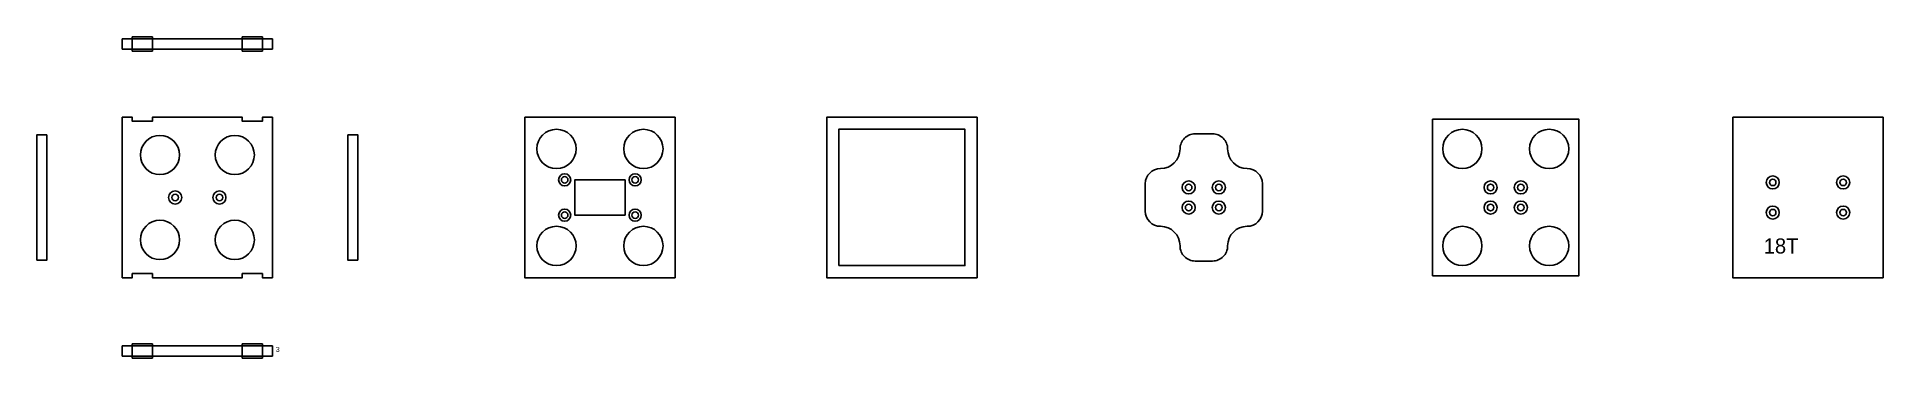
# Model space of a CAD drawing. Header units: millimetres. Extents: x 380 to 2214, y 220 to 538.
import ezdxf

# ---------------------------------------------------------------- set-up
doc = ezdxf.new("R2010")
doc.units = ezdxf.units.MM
for name, color, linetype in [('TEXT', 3, 'Continuous'), ('볼트 구멍', 7, 'Continuous'), ('치구', 7, 'Continuous')]:
    doc.layers.add(name, color=color, linetype=linetype)

msp = doc.modelspace()

# ---------------------------------------------------------------- linework, layer by layer
at = {"layer": '볼트 구멍', "color": 3}
msp.add_lwpolyline([(964.4, 361.5), (964.4, 396.5), (914.4, 396.5), (914.4, 361.5)], close=True, dxfattribs=at)
at = {"layer": '볼트 구멍', "color": 2}
for centre in [(517.4, 379), (561.4, 379)]:
    msp.add_circle(centre, 6.5, dxfattribs=at)
at = {"layer": '볼트 구멍', "color": 6}
for centre, radius in [((904.4, 396.5), 6), ((974.4, 396.5), 6), ((1524.4, 389), 6.5), ((1554.4, 389), 6.5), ((1824.4, 389), 6.5), ((1854.4, 389), 6.5), ((2104.7, 394), 6.5), ((2174.7, 394), 6.5), ((904.4, 361.5), 6), ((974.4, 361.5), 6), ((1524.4, 369), 6.5), ((1554.4, 369), 6.5), ((1824.4, 369), 6.5), ((1854.4, 369), 6.5), ((2104.7, 364), 6.5), ((2174.7, 364), 6.5)]:
    msp.add_circle(centre, radius, dxfattribs=at)
at = {"layer": '볼트 구멍', "color": 3}
for centre in [(904.4, 396.5), (974.4, 396.5), (1524.4, 389), (1554.4, 389), (1824.4, 389), (1854.4, 389), (2104.7, 394), (2174.7, 394), (517.4, 379), (561.4, 379), (1524.4, 369), (1554.4, 369), (1824.4, 369), (1854.4, 369), (2104.7, 364), (2174.7, 364), (904.4, 361.5), (974.4, 361.5)]:
    msp.add_circle(centre, 3.25, dxfattribs=at)
at = {"layer": '치구'}
for points in [[(464.8, 526.4), (614.1, 526.4), (614.1, 536.4), (464.8, 536.4)], [(464.8, 299.4), (474.8, 299.4), (474.8, 303.4), (494.8, 303.4), (494.8, 299.4), (584.1, 299.4), (584.1, 303.4), (604.1, 303.4), (604.1, 299.4), (614.1, 299.4), (614.1, 458.7), (604.1, 458.7), (604.1, 454.7), (584.1, 454.7), (584.1, 458.7), (494.8, 458.7), (494.8, 454.7), (474.8, 454.7), (474.8, 458.7), (464.8, 458.7)], [(864.8, 458.7), (864.8, 299.4), (1014.1, 299.4), (1014.1, 458.7)], [(1314.1, 299.4), (1314.1, 458.7), (1164.8, 458.7), (1164.8, 299.4)], [(2065, 458.7), (2065, 299.4), (2214.3, 299.4), (2214.3, 458.7)], [(390, 441.3), (380, 441.3), (380, 316.8), (390, 316.8)], [(688.8, 441.3), (698.8, 441.3), (698.8, 316.8), (688.8, 316.8)], [(1176.8, 311.4), (1302.1, 311.4), (1302.1, 446.7), (1176.8, 446.7)], [(1766.8, 456.7), (1766.8, 301.4), (1912.1, 301.4), (1912.1, 456.7)], [(464.8, 231.6), (614.1, 231.6), (614.1, 221.6), (464.8, 221.6)]]:
    msp.add_lwpolyline(points, close=True, dxfattribs=at)
at = {"layer": '치구', "color": 1}
for points in [[(474.8, 524.4), (494.8, 524.4), (494.8, 538.4), (474.8, 538.4)], [(604.1, 524.4), (584.1, 524.4), (584.1, 538.4), (604.1, 538.4)], [(474.8, 233.6), (494.8, 233.6), (494.8, 219.6), (474.8, 219.6)], [(604.1, 233.6), (584.1, 233.6), (584.1, 219.6), (604.1, 219.6)]]:
    msp.add_lwpolyline(points, close=True, dxfattribs=at)
at = {"layer": '치구'}
msp.add_lwpolyline([(1481.3, 392.7), (1481.3, 365.4, 0.414213), (1496.3, 350.4, -0.414213), (1515.8, 330.9, 0.414214), (1530.8, 315.9), (1548.1, 315.9, 0.414214), (1563.1, 330.9, -0.414213), (1582.6, 350.4, 0.414213), (1597.6, 365.4), (1597.6, 392.7, 0.414213), (1582.6, 407.7, -0.414213), (1563.1, 427.2, 0.414214), (1548.1, 442.2), (1530.8, 442.2, 0.414214), (1515.8, 427.2, -0.414213), (1496.3, 407.7, 0.414213)], format="xyb", close=True, dxfattribs=at)
for centre in [(502.3, 421.2), (576.6, 421.2), (896.3, 427.2), (982.6, 427.2), (1796.3, 427.2), (1882.6, 427.2), (502.3, 336.9), (576.6, 336.9), (896.3, 330.9), (982.6, 330.9), (1796.3, 330.9), (1882.6, 330.9)]:
    msp.add_circle(centre, 19.5, dxfattribs=at)

# ---------------------------------------------------------------- texts
at = {"layer": 'TEXT', "color": 1}
for s, height, p in [('18T', 15, (2095.7, 323.4)), ('3', 5, (617.4, 225.7))]:
    msp.add_text(s, height=height, dxfattribs=at).set_placement(p)

doc.saveas('drawing.dxf')
